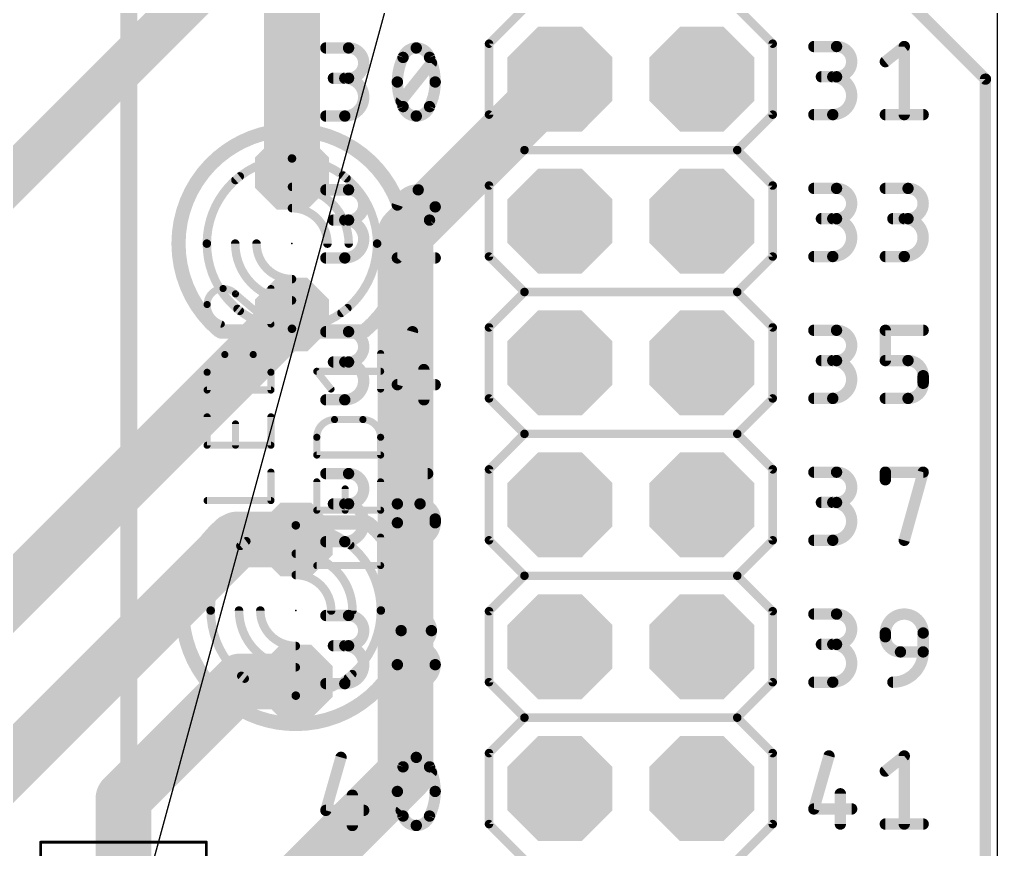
# Model space of a CAD drawing. Extents: x -35 to 140, y -8 to 139.
# Drawn here: x 122.49 to 140, y 60.34 to 75.19 of the extents above; entities that cross this region are included whole.
import ezdxf

# ---------------------------------------------------------------- set-up
doc = ezdxf.new("R2010")
doc.units = 0
for name, color, linetype in [('1', 12, 'CONTINUOUS'), ('16', 132, 'CONTINUOUS'), ('17', 110, 'CONTINUOUS'), ('19', 53, 'CONTINUOUS'), ('20', 31, 'CONTINUOUS'), ('21', 253, 'CONTINUOUS'), ('23', 53, 'CONTINUOUS'), ('25', 253, 'CONTINUOUS'), ('39', 12, 'CONTINUOUS'), ('51', 253, 'CONTINUOUS')]:
    doc.layers.add(name, color=color, linetype=linetype)

# ---------------------------------------------------------------- blocks, each defined once
blk = doc.blocks.new('RECT')
blk.add_solid([(-0.5, -0.5), (0.5, -0.5), (-0.5, 0.5), (0.5, 0.5)])
blk = doc.blocks.new('OCTAGONP')
at = {"const_width": 0.5}
blk.add_lwpolyline([(-0.25, -0.1036), (-0.25, 0.1036), (-0.1036, 0.25), (0.1036, 0.25), (0.25, 0.1036), (0.25, -0.1036), (0.1036, -0.25), (-0.1036, -0.25), (-0.25, -0.1036), (-0.25, 0.1036)], dxfattribs=at)

msp = doc.modelspace()

# ---------------------------------------------------------------- linework, layer by layer
at = {"layer": '1', "const_width": 1}
for points in [[(127.368, 80.068), (127.368, 72.454)], [(132.166, 74.128), (129.4, 71.362)], [(129.4, 71.362), (129.4, 61.7)], [(127.368, 69.914), (119.568, 62.114)], [(126.386, 65.886), (121.9, 61.4)], [(127.436, 65.886), (126.386, 65.886)], [(124.352, 61.252), (126.446, 63.346)], [(126.446, 63.346), (127.436, 63.346)], [(129.4, 61.7), (127.232, 59.532)], [(124.352, 59.396), (124.352, 61.252)]]:
    msp.add_lwpolyline(points, dxfattribs=at)
at = {"layer": '1', "const_width": 0.5}
for points in [[(132.3428, 73.9512, 1), (131.9892, 74.3048)], [(127.118, 72.454, 1), (127.618, 72.454)], [(129.65, 71.362, 1), (129.15, 71.362)], [(129.2232, 71.5388, 1), (129.5768, 71.1852)], [(127.5448, 69.7372, 1), (127.1912, 70.0908)], [(126.386, 66.136, 1), (126.386, 65.636)], [(126.5628, 65.7092, 1), (126.2092, 66.0628)], [(127.436, 65.636, 1), (127.436, 66.136)], [(126.446, 63.596, 1), (126.446, 63.096)], [(126.6228, 63.1692, 1), (126.2692, 63.5228)], [(127.436, 63.096, 1), (127.436, 63.596)], [(129.5768, 61.5232, 1), (129.2232, 61.8768)], [(129.15, 61.7, 1), (129.65, 61.7)], [(124.602, 61.252, 1), (124.102, 61.252)], [(124.1752, 61.4288, 1), (124.5288, 61.0752)]]:
    msp.add_lwpolyline(points, format="xyb", dxfattribs=at)
at = {"layer": '16', "const_width": 0.8}
msp.add_lwpolyline([(109.8, 59.8), (126.668, 76.668)], dxfattribs=at)
at = {"layer": '19'}
msp.add_line((121.8, 48.8), (132.166, 86.828), dxfattribs=at)
at = {"layer": '20'}
msp.add_line((140, 0), (140, 90), dxfattribs=at)
at = {"layer": '21'}
for points, const_width in [([(126.3598, 72.9483, 0.2691), (125.336, 71.184)], 0.254), ([(126.3913, 72.8932, 1), (126.3283, 73.0034)], 0.127), ([(129.4, 71.184, 0.277), (128.3242, 72.9769)], 0.254), ([(128.3541, 73.0329, 1), (128.2943, 72.9209)], 0.127), ([(126.4324, 72.387, 0.2315), (125.844, 71.184)], 0.1524), ([(126.4558, 72.3569, 1), (126.409, 72.4171)], 0.0762), ([(128.892, 71.184, 0.2361), (128.2824, 72.4032)], 0.1524), ([(128.3053, 72.4337, 1), (128.2595, 72.3727)], 0.0762), ([(125.336, 71.184, 0.2206), (126.0554, 69.6328)], 0.254), ([(125.3995, 71.184, 1), (125.2725, 71.184)], 0.127), ([(128.6689, 69.623, 0.2226), (129.4, 71.184)], 0.254), ([(129.4635, 71.184, 1), (129.3365, 71.184)], 0.127), ([(125.2725, 71.184, 1), (125.3995, 71.184)], 0.127), ([(125.844, 71.184, 0.2315), (126.4324, 69.981)], 0.1524), ([(125.8821, 71.184, 1), (125.8059, 71.184)], 0.0762), ([(125.8059, 71.184, 1), (125.8821, 71.184)], 0.0762), ([(128.2538, 69.9439, 0.2422), (128.892, 71.184)], 0.1524), ([(128.9301, 71.184, 1), (128.8539, 71.184)], 0.0762), ([(128.8539, 71.184, 1), (128.9301, 71.184)], 0.0762), ([(129.3365, 71.184, 1), (129.4635, 71.184)], 0.127), ([(126.409, 69.9509, 1), (126.4558, 70.0111)], 0.0762), ([(128.2317, 69.9749, 1), (128.2759, 69.9129)], 0.0762), ([(126.0144, 69.5843, 1), (126.0964, 69.6813)], 0.127), ([(128.6282, 69.6718, 1), (128.7096, 69.5742)], 0.127), ([(126.1351, 66.177, 0.2226), (125.404, 64.616)], 0.254), ([(126.1758, 66.1282, 1), (126.0944, 66.2258)], 0.127), ([(129.468, 64.616, 0.2206), (128.7486, 66.1672)], 0.254), ([(128.7896, 66.2157, 1), (128.7076, 66.1187)], 0.127), ([(126.5502, 65.8561, 0.2422), (125.912, 64.616)], 0.1524), ([(126.5723, 65.8251, 1), (126.5281, 65.8871)], 0.0762), ([(128.96, 64.616, 0.2315), (128.3716, 65.819)], 0.1524), ([(128.395, 65.8491, 1), (128.3482, 65.7889)], 0.0762), ([(125.404, 64.616, 0.277), (126.4798, 62.8231)], 0.254), ([(125.4675, 64.616, 1), (125.3405, 64.616)], 0.127), ([(125.3405, 64.616, 1), (125.4675, 64.616)], 0.127), ([(125.912, 64.616, 0.2361), (126.5216, 63.3968)], 0.1524), ([(125.9501, 64.616, 1), (125.8739, 64.616)], 0.0762), ([(125.8739, 64.616, 1), (125.9501, 64.616)], 0.0762), ([(128.3716, 63.413, 0.2315), (128.96, 64.616)], 0.1524), ([(128.4442, 62.8517, 0.2691), (129.468, 64.616)], 0.254), ([(128.9981, 64.616, 1), (128.9219, 64.616)], 0.0762), ([(128.9219, 64.616, 1), (128.9981, 64.616)], 0.0762), ([(129.5315, 64.616, 1), (129.4045, 64.616)], 0.127), ([(129.4045, 64.616, 1), (129.5315, 64.616)], 0.127), ([(126.4987, 63.3663, 1), (126.5445, 63.4273)], 0.0762), ([(128.3482, 63.4431, 1), (128.395, 63.3829)], 0.0762), ([(126.4499, 62.7671, 1), (126.5097, 62.8791)], 0.127), ([(128.4127, 62.9068, 1), (128.4757, 62.7966)], 0.127)]:
    msp.add_lwpolyline(points, format="xyb", dxfattribs=dict(at, const_width=const_width))
at = {"layer": '23'}
for p in [(127.368, 71.184), (127.436, 64.616)]:
    msp.add_point(p, dxfattribs=at)
at = {"layer": '25'}
for points, const_width in [([(126.1343, 70.3793, 0.4142), (125.8485, 70.0935)], 0.127), ([(126.1342, 70.411, 1), (126.1343, 70.3475)], 0.0635), ([(126.3565, 70.284, 0.2053), (126.1343, 70.3793)], 0.127), ([(126.1343, 70.3475, 1), (126.1343, 70.411)], 0.0635), ([(127.0233, 70.3793, 1), (126.9597, 70.3793)], 0.0635), ([(126.3771, 70.3082, 1), (126.3359, 70.2598)], 0.0635), ([(126.3335, 70.2621, 1), (126.3795, 70.3059)], 0.0635), ([(125.8803, 70.0935, 1), (125.8167, 70.0935)], 0.0635), ([(125.8167, 70.0935, 1), (125.8803, 70.0935)], 0.0635), ([(125.8485, 70.0935, 0.3252), (126.1025, 69.7443)], 0.127), ([(126.0927, 69.7141, 1), (126.1123, 69.7745)], 0.0635), ([(126.9597, 69.7443, 1), (127.0233, 69.7443)], 0.0635), ([(126.9709, 69.7201, 1), (127.0121, 69.7684)], 0.0635), ([(126.166, 69.1982, 0.4142), (125.8485, 68.8807)], 0.127), ([(126.166, 69.2299, 1), (126.166, 69.1664)], 0.0635), ([(126.166, 69.1664, 1), (126.166, 69.2299)], 0.0635), ([(126.9915, 68.8807, 0.4142), (126.674, 69.1982)], 0.127), ([(126.674, 69.2299, 1), (126.674, 69.1664)], 0.0635), ([(126.674, 69.1664, 1), (126.674, 69.2299)], 0.0635), ([(128.9872, 69.2155, 1), (128.9238, 69.2155)], 0.0635), ([(125.8803, 68.8807, 1), (125.8167, 68.8807)], 0.0635), ([(125.8167, 68.8807, 1), (125.8803, 68.8807)], 0.0635), ([(127.0233, 68.8807, 1), (126.9597, 68.8807)], 0.0635), ([(126.9597, 68.8807, 1), (127.0233, 68.8807)], 0.0635), ([(127.8125, 68.9298, 1), (127.8125, 68.8663)], 0.0635), ([(127.8373, 68.9178, 1), (127.7877, 68.8782)], 0.0635), ([(128.9555, 68.8663, 1), (128.9555, 68.9298)], 0.0635), ([(125.8167, 68.5632, 1), (125.8803, 68.5632)], 0.0635), ([(125.8485, 68.5949, 1), (125.8485, 68.5314)], 0.0635), ([(126.9597, 68.5632, 1), (127.0233, 68.5632)], 0.0635), ([(126.9915, 68.5314, 1), (126.9915, 68.5949)], 0.0635), ([(128.0417, 68.5607, 1), (128.0913, 68.6003)], 0.0635), ([(128.9238, 68.5805, 1), (128.9872, 68.5805)], 0.0635), ([(125.8803, 68.0831, 1), (125.8167, 68.0831)], 0.0635), ([(127.0233, 68.0831, 1), (126.9597, 68.0831)], 0.0635), ([(126.3883, 67.9561, 1), (126.3248, 67.9561)], 0.0635), ([(128.13, 68.0344, 0.4142), (127.8125, 67.7169)], 0.127), ([(128.13, 68.0662, 1), (128.13, 68.0027)], 0.0635), ([(128.13, 68.0027, 1), (128.13, 68.0662)], 0.0635), ([(128.9555, 67.7169, 0.4142), (128.638, 68.0344)], 0.127), ([(128.638, 68.0662, 1), (128.638, 68.0027)], 0.0635), ([(128.638, 68.0027, 1), (128.638, 68.0662)], 0.0635), ([(127.8443, 67.7169, 1), (127.7807, 67.7169)], 0.0635), ([(128.9872, 67.7169, 1), (128.9238, 67.7169)], 0.0635), ([(125.8167, 67.5751, 1), (125.8803, 67.5751)], 0.0635), ([(125.8485, 67.6068, 1), (125.8485, 67.5433)], 0.0635), ([(126.3248, 67.5751, 1), (126.3883, 67.5751)], 0.0635), ([(126.9597, 67.5751, 1), (127.0233, 67.5751)], 0.0635), ([(126.9915, 67.5433, 1), (126.9915, 67.6068)], 0.0635), ([(127.7807, 67.7169, 1), (127.8443, 67.7169)], 0.0635), ([(128.9238, 67.7169, 1), (128.9872, 67.7169)], 0.0635), ([(127.8125, 67.4312, 1), (127.8125, 67.3676)], 0.0635), ([(127.7807, 67.3994, 1), (127.8443, 67.3994)], 0.0635), ([(128.9238, 67.3994, 1), (128.9872, 67.3994)], 0.0635), ([(128.9555, 67.3676, 1), (128.9555, 67.4312)], 0.0635), ([(127.0233, 67.0925, 1), (126.9597, 67.0925)], 0.0635), ([(127.8443, 66.9193, 1), (127.7807, 66.9193)], 0.0635), ([(128.9872, 66.9193, 1), (128.9238, 66.9193)], 0.0635), ([(128.3522, 66.7923, 1), (128.2888, 66.7923)], 0.0635), ([(125.8485, 66.6163, 1), (125.8485, 66.5528)], 0.0635), ([(126.9597, 66.5845, 1), (127.0233, 66.5845)], 0.0635), ([(126.9915, 66.5528, 1), (126.9915, 66.6163)], 0.0635), ([(127.7807, 66.4113, 1), (127.8443, 66.4113)], 0.0635), ([(127.8125, 66.4431, 1), (127.8125, 66.3796)], 0.0635), ([(128.2888, 66.4113, 1), (128.3522, 66.4113)], 0.0635), ([(128.9238, 66.4113, 1), (128.9872, 66.4113)], 0.0635), ([(128.9555, 66.3796, 1), (128.9555, 66.4431)], 0.0635), ([(128.9872, 65.9287, 1), (128.9238, 65.9287)], 0.0635), ([(127.8125, 65.4525, 1), (127.8125, 65.389)], 0.0635), ([(128.9238, 65.4207, 1), (128.9872, 65.4207)], 0.0635), ([(128.9555, 65.389, 1), (128.9555, 65.4525)], 0.0635)]:
    msp.add_lwpolyline(points, format="xyb", dxfattribs=dict(at, const_width=const_width))
at = {"layer": '25', "const_width": 0.127}
for points in [[(126.9915, 69.7443), (126.9915, 70.3793)], [(126.3565, 70.284), (126.9915, 69.7443)], [(126.166, 69.1982), (126.674, 69.1982)], [(128.9555, 68.5805), (128.9555, 69.2155)], [(125.8485, 68.5632), (125.8485, 68.8807)], [(126.9915, 68.8807), (126.9915, 68.5632)], [(128.0665, 68.5805), (127.8125, 68.898)], [(127.8125, 68.898), (128.9555, 68.898)], [(126.9915, 68.5632), (125.8485, 68.5632)], [(125.8485, 67.5751), (125.8485, 68.0831)], [(126.9915, 68.0831), (126.9915, 67.5751)], [(126.3565, 67.5751), (126.3565, 67.9561)], [(128.13, 68.0344), (128.638, 68.0344)], [(127.8125, 67.3994), (127.8125, 67.7169)], [(128.9555, 67.7169), (128.9555, 67.3994)], [(126.9915, 67.5751), (125.8485, 67.5751)], [(128.9555, 67.3994), (127.8125, 67.3994)], [(126.9915, 66.5845), (126.9915, 67.0925)], [(127.8125, 66.4113), (127.8125, 66.9193)], [(128.9555, 66.9193), (128.9555, 66.4113)], [(128.3205, 66.4113), (128.3205, 66.7923)], [(125.8485, 66.5845), (126.9915, 66.5845)], [(128.9555, 66.4113), (127.8125, 66.4113)], [(128.9555, 65.4207), (128.9555, 65.9287)], [(127.8125, 65.4207), (128.9555, 65.4207)]]:
    msp.add_lwpolyline(points, dxfattribs=at)
at = {"layer": '39', "const_width": 0.0508}
for points in [[(122.869, 55.523), (122.869, 60.469)], [(122.869, 60.469), (125.835, 60.469)], [(125.835, 60.469), (125.835, 55.523)]]:
    msp.add_lwpolyline(points, dxfattribs=at)
at = {"layer": '39', "const_width": 0.0254}
for points in [[(122.8817, 60.469, 1), (122.8563, 60.469)], [(122.869, 60.4817, 1), (122.869, 60.4563)], [(125.8477, 60.469, 1), (125.8223, 60.469)], [(125.835, 60.4563, 1), (125.835, 60.4817)]]:
    msp.add_lwpolyline(points, format="xyb", dxfattribs=at)
at = {"layer": '51'}
for points, const_width in [([(137.246, 76.668), (139.786, 74.128)], 0.2032), ([(124.4444, 75.5758), (124.4444, 47.458)], 0.3048), ([(130.896, 74.763), (131.531, 75.398)], 0.1524), ([(135.976, 74.763), (135.341, 75.398)], 0.1524), ([(127.975, 74.6868), (128.3814, 74.6868)], 0.2032), ([(130.896, 73.493), (130.896, 74.763)], 0.1524), ([(135.976, 73.493), (135.976, 74.763)], 0.1524), ([(136.7126, 74.7122), (137.119, 74.7122)], 0.2032), ([(137.9928, 74.4413), (138.3314, 74.7122)], 0.2032), ([(138.3314, 74.7122), (138.3314, 73.493)], 0.2032), ([(129.3229, 73.7385), (129.8648, 74.4159)], 0.2032), ([(128.3814, 74.1449), (128.1105, 74.1449)], 0.2032), ([(137.119, 74.1703), (136.8481, 74.1703)], 0.2032), ([(139.786, 74.128), (139.786, 39.838)], 0.2032), ([(127.975, 73.4676), (128.3137, 73.4676)], 0.2032), ([(131.531, 72.858), (130.896, 73.493)], 0.1524), ([(135.341, 72.858), (135.976, 73.493)], 0.1524), ([(136.7126, 73.493), (137.0513, 73.493)], 0.2032), ([(137.9928, 73.493), (138.6701, 73.493)], 0.2032), ([(130.896, 72.223), (131.531, 72.858)], 0.1524), ([(131.531, 72.858), (135.341, 72.858)], 0.1524), ([(135.976, 72.223), (135.341, 72.858)], 0.1524), ([(127.975, 72.1468), (128.3814, 72.1468)], 0.2032), ([(130.896, 70.953), (130.896, 72.223)], 0.1524), ([(135.976, 70.953), (135.976, 72.223)], 0.1524), ([(136.7126, 72.1722), (137.119, 72.1722)], 0.2032), ([(137.9928, 72.1722), (138.3992, 72.1722)], 0.2032), ([(128.3814, 71.6049), (128.1105, 71.6049)], 0.2032), ([(129.8309, 71.6049), (129.2552, 70.9276)], 0.2032), ([(137.119, 71.6303), (136.8481, 71.6303)], 0.2032), ([(138.3992, 71.6303), (138.1282, 71.6303)], 0.2032), ([(127.975, 70.9276), (128.3137, 70.9276)], 0.2032), ([(129.2552, 70.9276), (129.9325, 70.9276)], 0.2032), ([(131.531, 70.318), (130.896, 70.953)], 0.1524), ([(135.341, 70.318), (135.976, 70.953)], 0.1524), ([(136.7126, 70.953), (137.0513, 70.953)], 0.2032), ([(137.9928, 70.953), (138.3314, 70.953)], 0.2032), ([(130.896, 69.683), (131.531, 70.318)], 0.1524), ([(131.531, 70.318), (135.341, 70.318)], 0.1524), ([(135.976, 69.683), (135.341, 70.318)], 0.1524), ([(126.098, 69.6092), (128.638, 69.6092)], 0.254), ([(127.975, 69.6068), (128.3814, 69.6068)], 0.2032), ([(129.5261, 69.6068), (129.2552, 68.6585)], 0.2032), ([(130.896, 68.413), (130.896, 69.683)], 0.1524), ([(135.976, 68.413), (135.976, 69.683)], 0.1524), ([(136.7126, 69.6322), (137.119, 69.6322)], 0.2032), ([(137.9928, 69.0903), (137.9928, 69.6322)], 0.2032), ([(137.9928, 69.6322), (138.6701, 69.6322)], 0.2032), ([(128.3814, 69.0649), (128.1105, 69.0649)], 0.2032), ([(137.119, 69.0903), (136.8481, 69.0903)], 0.2032), ([(138.3992, 69.0903), (137.9928, 69.0903)], 0.2032), ([(129.7293, 68.9295), (129.7293, 68.3876)], 0.2032), ([(138.6701, 68.6839), (138.6701, 68.8194)], 0.2032), ([(129.2552, 68.6585), (129.9325, 68.6585)], 0.2032), ([(127.975, 68.3876), (128.3137, 68.3876)], 0.2032), ([(131.531, 67.778), (130.896, 68.413)], 0.1524), ([(135.341, 67.778), (135.976, 68.413)], 0.1524), ([(136.7126, 68.413), (137.0513, 68.413)], 0.2032), ([(137.9928, 68.413), (138.3992, 68.413)], 0.2032), ([(130.896, 67.143), (131.531, 67.778)], 0.1524), ([(131.531, 67.778), (135.341, 67.778)], 0.1524), ([(135.976, 67.143), (135.341, 67.778)], 0.1524), ([(127.975, 67.0668), (128.3814, 67.0668)], 0.2032), ([(130.896, 65.873), (130.896, 67.143)], 0.1524), ([(135.976, 65.873), (135.976, 67.143)], 0.1524), ([(136.7126, 67.0922), (137.119, 67.0922)], 0.2032), ([(137.9928, 66.9567), (137.9928, 67.0922)], 0.2032), ([(137.9928, 67.0922), (138.6701, 67.0922)], 0.2032), ([(138.6701, 67.0922), (138.3314, 65.873)], 0.2032), ([(128.3814, 66.5249), (128.1105, 66.5249)], 0.2032), ([(129.2552, 66.5249), (129.6616, 66.5249)], 0.2032), ([(129.2552, 66.1863), (129.2552, 66.5249)], 0.2032), ([(137.119, 66.5503), (136.8481, 66.5503)], 0.2032), ([(128.706, 66.1908), (126.166, 66.1908)], 0.254), ([(129.9325, 66.254), (129.9325, 66.1863)], 0.2032), ([(127.975, 65.8476), (128.3137, 65.8476)], 0.2032), ([(131.531, 65.238), (130.896, 65.873)], 0.1524), ([(135.341, 65.238), (135.976, 65.873)], 0.1524), ([(136.7126, 65.873), (137.0513, 65.873)], 0.2032), ([(130.896, 64.603), (131.531, 65.238)], 0.1524), ([(131.531, 65.238), (135.341, 65.238)], 0.1524), ([(135.341, 65.238), (135.976, 64.603)], 0.1524), ([(127.975, 64.5268), (128.3814, 64.5268)], 0.2032), ([(130.896, 63.333), (130.896, 64.603)], 0.1524), ([(135.976, 63.333), (135.976, 64.603)], 0.1524), ([(136.7126, 64.5522), (137.119, 64.5522)], 0.2032), ([(137.9928, 64.1458), (137.9928, 64.2135)], 0.2032), ([(138.6701, 64.2135), (138.6701, 63.8749)], 0.2032), ([(137.119, 64.0103), (136.8481, 64.0103)], 0.2032), ([(128.3814, 63.9849), (128.1105, 63.9849)], 0.2032), ([(138.6701, 63.8749), (138.2637, 63.8749)], 0.2032), ([(127.975, 63.3076), (128.3137, 63.3076)], 0.2032), ([(131.531, 62.698), (130.896, 63.333)], 0.1524), ([(135.341, 62.698), (135.976, 63.333)], 0.1524), ([(136.7126, 63.333), (137.0513, 63.333)], 0.2032), ([(130.896, 62.063), (131.531, 62.698)], 0.1524), ([(131.531, 62.698), (135.341, 62.698)], 0.1524), ([(135.341, 62.698), (135.976, 62.063)], 0.1524), ([(128.2459, 61.9868), (127.975, 61.0385)], 0.2032), ([(130.896, 60.793), (130.896, 62.063)], 0.1524), ([(135.976, 60.793), (135.976, 62.063)], 0.1524), ([(136.9835, 62.0122), (136.7126, 61.0639)], 0.2032), ([(137.9928, 61.7413), (138.3314, 62.0122)], 0.2032), ([(138.3314, 62.0122), (138.3314, 60.793)], 0.2032), ([(129.3229, 61.0385), (129.8648, 61.7159)], 0.2032), ([(128.4491, 61.3095), (128.4491, 60.7676)], 0.2032), ([(137.1867, 61.3349), (137.1867, 60.793)], 0.2032), ([(127.975, 61.0385), (128.6523, 61.0385)], 0.2032), ([(136.7126, 61.0639), (137.3899, 61.0639)], 0.2032), ([(131.531, 60.158), (130.896, 60.793)], 0.1524), ([(135.341, 60.158), (135.976, 60.793)], 0.1524), ([(137.9928, 60.793), (138.6701, 60.793)], 0.2032)]:
    msp.add_lwpolyline(points, dxfattribs=dict(at, const_width=const_width))
for points, const_width in [([(127.975, 74.7376, 1), (127.975, 74.636)], 0.1016), ([(128.3814, 74.1449, 1), (128.3814, 74.6868)], 0.2032), ([(128.3814, 74.7376, 1), (128.3814, 74.636)], 0.1016), ([(128.3814, 74.636, 1), (128.3814, 74.7376)], 0.1016), ([(129.5938, 74.6868, 0.3205), (129.3568, 74.5175)], 0.2032), ([(129.8309, 74.5175, 0.3205), (129.5938, 74.6868)], 0.2032), ([(129.5938, 74.7376, 1), (129.5938, 74.636)], 0.1016), ([(129.5938, 74.636, 1), (129.5938, 74.7376)], 0.1016), ([(130.9341, 74.763, 1), (130.8579, 74.763)], 0.0762), ([(130.8691, 74.7899, 1), (130.9229, 74.7361)], 0.0762), ([(136.0141, 74.763, 1), (135.9379, 74.763)], 0.0762), ([(135.9491, 74.7361, 1), (136.0029, 74.7899)], 0.0762), ([(136.7126, 74.763, 1), (136.7126, 74.6614)], 0.1016), ([(137.119, 74.1703, 1), (137.119, 74.7122)], 0.2032), ([(137.119, 74.763, 1), (137.119, 74.6614)], 0.1016), ([(137.119, 74.6614, 1), (137.119, 74.763)], 0.1016), ([(138.3822, 74.7122, 1), (138.2806, 74.7122)], 0.1016), ([(138.3632, 74.6725, 1), (138.2997, 74.7519)], 0.1016), ([(129.3568, 74.5175, 0.1139), (129.2552, 74.0772)], 0.2032), ([(129.4024, 74.4952, 1), (129.3111, 74.5397)], 0.1016), ([(129.9325, 74.0772, 0.1139), (129.8309, 74.5175)], 0.2032), ([(129.8766, 74.5397, 1), (129.7852, 74.4952)], 0.1016), ([(129.3087, 74.5339, 1), (129.4048, 74.501)], 0.1016), ([(129.7828, 74.501, 1), (129.8789, 74.5339)], 0.1016), ([(129.9044, 74.3841, 1), (129.8251, 74.4476)], 0.1016), ([(137.961, 74.4809, 1), (138.0245, 74.4016)], 0.1016), ([(128.1105, 74.1957, 1), (128.1105, 74.0941)], 0.1016), ([(128.3137, 73.4676, 1), (128.3137, 74.1449)], 0.2032), ([(128.3137, 74.1957, 1), (128.3137, 74.0941)], 0.1016), ([(128.3814, 74.1957, 1), (128.3814, 74.0941)], 0.1016), ([(128.3814, 74.0941, 1), (128.3814, 74.1957)], 0.1016), ([(136.8481, 74.2211, 1), (136.8481, 74.1195)], 0.1016), ([(137.0513, 73.493, 1), (137.0513, 74.1703)], 0.2032), ([(137.0513, 74.2211, 1), (137.0513, 74.1195)], 0.1016), ([(137.119, 74.2211, 1), (137.119, 74.1195)], 0.1016), ([(137.119, 74.1195, 1), (137.119, 74.2211)], 0.1016), ([(129.2552, 74.0772, 0.1139), (129.3568, 73.6369)], 0.2032), ([(129.306, 74.0772, 1), (129.2044, 74.0772)], 0.1016), ([(129.2044, 74.0772, 1), (129.306, 74.0772)], 0.1016), ([(129.8309, 73.6369, 0.1139), (129.9325, 74.0772)], 0.2032), ([(129.9833, 74.0772, 1), (129.8817, 74.0772)], 0.1016), ([(129.8817, 74.0772, 1), (129.9833, 74.0772)], 0.1016), ([(139.8368, 74.128, 1), (139.7352, 74.128)], 0.1016), ([(139.7501, 74.0921, 1), (139.8219, 74.1639)], 0.1016), ([(129.2832, 73.7703, 1), (129.3626, 73.7068)], 0.1016), ([(129.3568, 73.6369, 0.3205), (129.5938, 73.4676)], 0.2032), ([(129.4048, 73.6534, 1), (129.3087, 73.6205)], 0.1016), ([(129.5938, 73.4676, 0.3205), (129.8309, 73.6369)], 0.2032), ([(129.8789, 73.6205, 1), (129.7828, 73.6534)], 0.1016), ([(127.975, 73.5184, 1), (127.975, 73.4168)], 0.1016), ([(128.3137, 73.5184, 1), (128.3137, 73.4168)], 0.1016), ([(128.3137, 73.4168, 1), (128.3137, 73.5184)], 0.1016), ([(129.3111, 73.6147, 1), (129.4024, 73.6592)], 0.1016), ([(129.5938, 73.5184, 1), (129.5938, 73.4168)], 0.1016), ([(129.5938, 73.4168, 1), (129.5938, 73.5184)], 0.1016), ([(129.7852, 73.6592, 1), (129.8766, 73.6147)], 0.1016), ([(130.9229, 73.5199, 1), (130.8691, 73.4661)], 0.0762), ([(136.0029, 73.4661, 1), (135.9491, 73.5199)], 0.0762), ([(136.7126, 73.5438, 1), (136.7126, 73.4422)], 0.1016), ([(137.0513, 73.5438, 1), (137.0513, 73.4422)], 0.1016), ([(137.0513, 73.4422, 1), (137.0513, 73.5438)], 0.1016), ([(137.9928, 73.5438, 1), (137.9928, 73.4422)], 0.1016), ([(138.2806, 73.493, 1), (138.3822, 73.493)], 0.1016), ([(138.6701, 73.4422, 1), (138.6701, 73.5438)], 0.1016), ([(130.8579, 73.493, 1), (130.9341, 73.493)], 0.0762), ([(135.9379, 73.493, 1), (136.0141, 73.493)], 0.0762), ([(127.368, 73.216, 0.1388), (126.303, 72.9146)], 0.254), ([(128.3314, 72.9731, 0.1241), (127.368, 73.216)], 0.254), ([(127.368, 73.2795, 1), (127.368, 73.1525)], 0.127), ([(127.368, 73.1525, 1), (127.368, 73.2795)], 0.127), ([(126.2697, 72.9687, 1), (126.3363, 72.8605)], 0.127), ([(128.3013, 72.9172, 1), (128.3615, 73.029)], 0.127), ([(131.531, 72.8961, 1), (131.531, 72.8199)], 0.0762), ([(131.5579, 72.8311, 1), (131.5041, 72.8849)], 0.0762), ([(131.5041, 72.8311, 1), (131.5579, 72.8849)], 0.0762), ([(135.3679, 72.8849, 1), (135.3141, 72.8311)], 0.0762), ([(135.3141, 72.8849, 1), (135.3679, 72.8311)], 0.0762), ([(135.341, 72.8199, 1), (135.341, 72.8961)], 0.0762), ([(127.368, 72.708, 0.1837), (126.3555, 72.3231)], 0.1524), ([(128.3436, 72.3548, 0.1754), (127.368, 72.708)], 0.1524), ([(127.368, 72.7461, 1), (127.368, 72.6699)], 0.0762), ([(127.368, 72.6699, 1), (127.368, 72.7461)], 0.0762), ([(126.3302, 72.3516, 1), (126.3808, 72.2946)], 0.0762), ([(128.3192, 72.3255, 1), (128.368, 72.3841)], 0.0762), ([(128.384, 71.184, 0.4142), (127.368, 72.2)], 0.1524), ([(127.368, 72.2381, 1), (127.368, 72.1619)], 0.0762), ([(127.975, 72.1976, 1), (127.975, 72.096)], 0.1016), ([(128.3814, 71.6049, 1), (128.3814, 72.1468)], 0.2032), ([(128.3814, 72.1976, 1), (128.3814, 72.096)], 0.1016), ([(128.3814, 72.096, 1), (128.3814, 72.1976)], 0.1016), ([(129.6277, 72.1468, 0.3252), (129.2552, 71.8759)], 0.2032), ([(129.9325, 71.842, 0.4142), (129.6277, 72.1468)], 0.2032), ([(129.6277, 72.1976, 1), (129.6277, 72.096)], 0.1016), ([(129.6277, 72.096, 1), (129.6277, 72.1976)], 0.1016), ([(130.9341, 72.223, 1), (130.8579, 72.223)], 0.0762), ([(130.8691, 72.2499, 1), (130.9229, 72.1961)], 0.0762), ([(136.0141, 72.223, 1), (135.9379, 72.223)], 0.0762), ([(135.9491, 72.1961, 1), (136.0029, 72.2499)], 0.0762), ([(136.7126, 72.223, 1), (136.7126, 72.1214)], 0.1016), ([(137.119, 71.6303, 1), (137.119, 72.1722)], 0.2032), ([(137.119, 72.223, 1), (137.119, 72.1214)], 0.1016), ([(137.119, 72.1214, 1), (137.119, 72.223)], 0.1016), ([(137.9928, 72.223, 1), (137.9928, 72.1214)], 0.1016), ([(138.3992, 71.6303, 1), (138.3992, 72.1722)], 0.2032), ([(138.3992, 72.223, 1), (138.3992, 72.1214)], 0.1016), ([(138.3992, 72.1214, 1), (138.3992, 72.223)], 0.1016), ([(128.003, 71.184, 0.4142), (127.368, 71.819)], 0.1524), ([(127.368, 71.8571, 1), (127.368, 71.7809)], 0.0762), ([(129.2068, 71.8915, 1), (129.3035, 71.8602)], 0.1016), ([(129.8309, 71.6049, 0.2053), (129.9325, 71.842)], 0.2032), ([(129.9833, 71.842, 1), (129.8817, 71.842)], 0.1016), ([(129.8817, 71.842, 1), (129.9833, 71.842)], 0.1016), ([(128.1105, 71.6557, 1), (128.1105, 71.5541)], 0.1016), ([(128.3137, 70.9276, 1), (128.3137, 71.6049)], 0.2032), ([(128.3137, 71.6557, 1), (128.3137, 71.5541)], 0.1016), ([(128.3814, 71.6557, 1), (128.3814, 71.5541)], 0.1016), ([(128.3814, 71.5541, 1), (128.3814, 71.6557)], 0.1016), ([(129.7959, 71.6417, 1), (129.8659, 71.5681)], 0.1016), ([(129.8696, 71.572, 1), (129.7922, 71.6378)], 0.1016), ([(136.8481, 71.6811, 1), (136.8481, 71.5795)], 0.1016), ([(137.0513, 70.953, 1), (137.0513, 71.6303)], 0.2032), ([(137.0513, 71.6811, 1), (137.0513, 71.5795)], 0.1016), ([(137.119, 71.6811, 1), (137.119, 71.5795)], 0.1016), ([(137.119, 71.5795, 1), (137.119, 71.6811)], 0.1016), ([(138.1282, 71.6811, 1), (138.1282, 71.5795)], 0.1016), ([(138.3314, 70.953, 1), (138.3314, 71.6303)], 0.2032), ([(138.3314, 71.6811, 1), (138.3314, 71.5795)], 0.1016), ([(138.3992, 71.6811, 1), (138.3992, 71.5795)], 0.1016), ([(138.3992, 71.5795, 1), (138.3992, 71.6811)], 0.1016), ([(126.352, 71.184, 0.4142), (127.368, 70.168)], 0.1524), ([(126.3901, 71.184, 1), (126.3139, 71.184)], 0.0762), ([(126.733, 71.184, 0.4142), (127.368, 70.549)], 0.1524), ([(126.7711, 71.184, 1), (126.6949, 71.184)], 0.0762), ([(127.9649, 71.184, 1), (128.0411, 71.184)], 0.0762), ([(128.3459, 71.184, 1), (128.4221, 71.184)], 0.0762), ([(127.975, 70.9784, 1), (127.975, 70.8768)], 0.1016), ([(128.3137, 70.9784, 1), (128.3137, 70.8768)], 0.1016), ([(128.3137, 70.8768, 1), (128.3137, 70.9784)], 0.1016), ([(129.2164, 70.9605, 1), (129.2939, 70.8947)], 0.1016), ([(129.2552, 70.9784, 1), (129.2552, 70.8768)], 0.1016), ([(129.9325, 70.8768, 1), (129.9325, 70.9784)], 0.1016), ([(130.8579, 70.953, 1), (130.9341, 70.953)], 0.0762), ([(130.9229, 70.9799, 1), (130.8691, 70.9261)], 0.0762), ([(135.9379, 70.953, 1), (136.0141, 70.953)], 0.0762), ([(136.0029, 70.9261, 1), (135.9491, 70.9799)], 0.0762), ([(136.7126, 71.0038, 1), (136.7126, 70.9022)], 0.1016), ([(137.0513, 71.0038, 1), (137.0513, 70.9022)], 0.1016), ([(137.0513, 70.9022, 1), (137.0513, 71.0038)], 0.1016), ([(137.9928, 71.0038, 1), (137.9928, 70.9022)], 0.1016), ([(138.3314, 71.0038, 1), (138.3314, 70.9022)], 0.1016), ([(138.3314, 70.9022, 1), (138.3314, 71.0038)], 0.1016), ([(127.368, 70.5109, 1), (127.368, 70.5871)], 0.0762), ([(131.531, 70.3561, 1), (131.531, 70.2799)], 0.0762), ([(131.5579, 70.2911, 1), (131.5041, 70.3449)], 0.0762), ([(135.3679, 70.3449, 1), (135.3141, 70.2911)], 0.0762), ([(135.341, 70.2799, 1), (135.341, 70.3561)], 0.0762), ([(127.368, 70.1299, 1), (127.368, 70.2061)], 0.0762), ([(131.5041, 70.2911, 1), (131.5579, 70.3449)], 0.0762), ([(135.3141, 70.3449, 1), (135.3679, 70.2911)], 0.0762), ([(126.3924, 70.0132, 0.1754), (127.368, 69.66)], 0.1524), ([(126.4168, 70.0425, 1), (126.368, 69.9839)], 0.0762), ([(127.368, 69.66, 0.179), (128.3598, 70.0269)], 0.1524), ([(128.3846, 69.998, 1), (128.335, 70.0558)], 0.0762), ([(126.098, 69.6727, 1), (126.098, 69.5457)], 0.127), ([(127.368, 69.6981, 1), (127.368, 69.6219)], 0.0762), ([(127.368, 69.6219, 1), (127.368, 69.6981)], 0.0762), ([(127.975, 69.6576, 1), (127.975, 69.556)], 0.1016), ([(128.3814, 69.0649, 1), (128.3814, 69.6068)], 0.2032), ([(128.3814, 69.6576, 1), (128.3814, 69.556)], 0.1016), ([(128.3814, 69.556, 1), (128.3814, 69.6576)], 0.1016), ([(128.638, 69.5457, 1), (128.638, 69.6727)], 0.127), ([(129.5749, 69.5928, 1), (129.4772, 69.6208)], 0.1016), ([(130.9341, 69.683, 1), (130.8579, 69.683)], 0.0762), ([(130.8691, 69.7099, 1), (130.9229, 69.6561)], 0.0762), ([(136.0141, 69.683, 1), (135.9379, 69.683)], 0.0762), ([(135.9491, 69.6561, 1), (136.0029, 69.7099)], 0.0762), ([(136.7126, 69.683, 1), (136.7126, 69.5814)], 0.1016), ([(137.119, 69.0903, 1), (137.119, 69.6322)], 0.2032), ([(137.119, 69.683, 1), (137.119, 69.5814)], 0.1016), ([(137.119, 69.5814, 1), (137.119, 69.683)], 0.1016), ([(138.0436, 69.6322, 1), (137.942, 69.6322)], 0.1016), ([(137.9928, 69.683, 1), (137.9928, 69.5814)], 0.1016), ([(138.6701, 69.5814, 1), (138.6701, 69.683)], 0.1016), ([(128.1105, 69.1157, 1), (128.1105, 69.0141)], 0.1016), ([(128.3137, 68.3876, 1), (128.3137, 69.0649)], 0.2032), ([(128.3137, 69.1157, 1), (128.3137, 69.0141)], 0.1016), ([(128.3814, 69.1157, 1), (128.3814, 69.0141)], 0.1016), ([(128.3814, 69.0141, 1), (128.3814, 69.1157)], 0.1016), ([(136.8481, 69.1411, 1), (136.8481, 69.0395)], 0.1016), ([(137.0513, 68.413, 1), (137.0513, 69.0903)], 0.2032), ([(137.0513, 69.1411, 1), (137.0513, 69.0395)], 0.1016), ([(137.119, 69.1411, 1), (137.119, 69.0395)], 0.1016), ([(137.119, 69.0395, 1), (137.119, 69.1411)], 0.1016), ([(137.9928, 69.1411, 1), (137.9928, 69.0395)], 0.1016), ([(138.6701, 68.8194, 0.4142), (138.3992, 69.0903)], 0.2032), ([(138.3992, 69.1411, 1), (138.3992, 69.0395)], 0.1016), ([(138.3992, 69.0395, 1), (138.3992, 69.1411)], 0.1016), ([(129.7801, 68.9295, 1), (129.6785, 68.9295)], 0.1016), ([(137.942, 69.0903, 1), (138.0436, 69.0903)], 0.1016), ([(138.7209, 68.8194, 1), (138.6193, 68.8194)], 0.1016), ([(138.6193, 68.8194, 1), (138.7209, 68.8194)], 0.1016), ([(129.2063, 68.6725, 1), (129.304, 68.6446)], 0.1016), ([(129.2552, 68.7093, 1), (129.2552, 68.6077)], 0.1016), ([(129.9325, 68.6077, 1), (129.9325, 68.7093)], 0.1016), ([(138.3992, 68.413, 0.4142), (138.6701, 68.6839)], 0.2032), ([(138.7209, 68.6839, 1), (138.6193, 68.6839)], 0.1016), ([(138.6193, 68.6839, 1), (138.7209, 68.6839)], 0.1016), ([(127.975, 68.4384, 1), (127.975, 68.3368)], 0.1016), ([(128.3137, 68.4384, 1), (128.3137, 68.3368)], 0.1016), ([(128.3137, 68.3368, 1), (128.3137, 68.4384)], 0.1016), ([(130.9229, 68.4399, 1), (130.8691, 68.3861)], 0.0762), ([(136.0029, 68.3861, 1), (135.9491, 68.4399)], 0.0762), ([(136.7126, 68.4638, 1), (136.7126, 68.3622)], 0.1016), ([(137.0513, 68.4638, 1), (137.0513, 68.3622)], 0.1016), ([(137.0513, 68.3622, 1), (137.0513, 68.4638)], 0.1016), ([(137.9928, 68.4638, 1), (137.9928, 68.3622)], 0.1016), ([(138.3992, 68.4638, 1), (138.3992, 68.3622)], 0.1016), ([(138.3992, 68.3622, 1), (138.3992, 68.4638)], 0.1016), ([(129.6785, 68.3876, 1), (129.7801, 68.3876)], 0.1016), ([(130.8579, 68.413, 1), (130.9341, 68.413)], 0.0762), ([(135.9379, 68.413, 1), (136.0141, 68.413)], 0.0762), ([(131.531, 67.8161, 1), (131.531, 67.7399)], 0.0762), ([(131.5579, 67.7511, 1), (131.5041, 67.8049)], 0.0762), ([(131.5041, 67.7511, 1), (131.5579, 67.8049)], 0.0762), ([(135.3679, 67.8049, 1), (135.3141, 67.7511)], 0.0762), ([(135.3141, 67.8049, 1), (135.3679, 67.7511)], 0.0762), ([(135.341, 67.7399, 1), (135.341, 67.8161)], 0.0762), ([(127.975, 67.1176, 1), (127.975, 67.016)], 0.1016), ([(128.3814, 66.5249, 1), (128.3814, 67.0668)], 0.2032), ([(128.3814, 67.1176, 1), (128.3814, 67.016)], 0.1016), ([(128.3814, 67.016, 1), (128.3814, 67.1176)], 0.1016), ([(129.797, 67.0668, 0.4142), (129.2552, 66.5249)], 0.2032), ([(129.797, 67.016, 1), (129.797, 67.1176)], 0.1016), ([(130.9341, 67.143, 1), (130.8579, 67.143)], 0.0762), ([(130.8691, 67.1699, 1), (130.9229, 67.1161)], 0.0762), ([(136.0141, 67.143, 1), (135.9379, 67.143)], 0.0762), ([(135.9491, 67.1161, 1), (136.0029, 67.1699)], 0.0762), ([(136.7126, 67.143, 1), (136.7126, 67.0414)], 0.1016), ([(137.119, 66.5503, 1), (137.119, 67.0922)], 0.2032), ([(137.119, 67.143, 1), (137.119, 67.0414)], 0.1016), ([(137.119, 67.0414, 1), (137.119, 67.143)], 0.1016), ([(138.0436, 67.0922, 1), (137.942, 67.0922)], 0.1016), ([(137.9928, 67.143, 1), (137.9928, 67.0414)], 0.1016), ([(138.719, 67.0786, 1), (138.6211, 67.1058)], 0.1016), ([(138.6701, 67.0414, 1), (138.6701, 67.143)], 0.1016), ([(137.942, 66.9567, 1), (138.0436, 66.9567)], 0.1016), ([(128.1105, 66.5757, 1), (128.1105, 66.4741)], 0.1016), ([(128.3137, 65.8476, 1), (128.3137, 66.5249)], 0.2032), ([(128.3137, 66.5757, 1), (128.3137, 66.4741)], 0.1016), ([(128.3814, 66.5757, 1), (128.3814, 66.4741)], 0.1016), ([(128.3814, 66.4741, 1), (128.3814, 66.5757)], 0.1016), ([(129.2552, 66.5757, 1), (129.2552, 66.4741)], 0.1016), ([(129.306, 66.5249, 1), (129.2044, 66.5249)], 0.1016), ([(129.2044, 66.5249, 1), (129.306, 66.5249)], 0.1016), ([(129.9325, 66.254, 0.4142), (129.6616, 66.5249)], 0.2032), ([(129.6616, 66.5757, 1), (129.6616, 66.4741)], 0.1016), ([(129.6616, 66.4741, 1), (129.6616, 66.5757)], 0.1016), ([(136.8481, 66.6011, 1), (136.8481, 66.4995)], 0.1016), ([(137.0513, 65.873, 1), (137.0513, 66.5503)], 0.2032), ([(137.0513, 66.6011, 1), (137.0513, 66.4995)], 0.1016), ([(137.119, 66.6011, 1), (137.119, 66.4995)], 0.1016), ([(137.119, 66.4995, 1), (137.119, 66.6011)], 0.1016), ([(126.166, 66.2543, 1), (126.166, 66.1273)], 0.127), ([(127.436, 66.14, 0.179), (126.4442, 65.7731)], 0.1524), ([(128.4116, 65.7868, 0.1754), (127.436, 66.14)], 0.1524), ([(127.436, 66.1781, 1), (127.436, 66.1019)], 0.0762), ([(127.436, 66.1019, 1), (127.436, 66.1781)], 0.0762), ([(128.706, 66.1273, 1), (128.706, 66.2543)], 0.127), ([(129.2552, 66.1863, 1), (129.9325, 66.1863)], 0.2032), ([(129.306, 66.1863, 1), (129.2044, 66.1863)], 0.1016), ([(129.2044, 66.1863, 1), (129.306, 66.1863)], 0.1016), ([(129.9833, 66.254, 1), (129.8817, 66.254)], 0.1016), ([(129.8817, 66.254, 1), (129.9833, 66.254)], 0.1016), ([(129.9833, 66.1863, 1), (129.8817, 66.1863)], 0.1016), ([(129.8817, 66.1863, 1), (129.9833, 66.1863)], 0.1016), ([(126.4194, 65.802, 1), (126.469, 65.7442)], 0.0762), ([(127.975, 65.8984, 1), (127.975, 65.7968)], 0.1016), ([(128.3137, 65.8984, 1), (128.3137, 65.7968)], 0.1016), ([(128.3137, 65.7968, 1), (128.3137, 65.8984)], 0.1016), ([(128.3872, 65.7575, 1), (128.436, 65.8161)], 0.0762), ([(130.8579, 65.873, 1), (130.9341, 65.873)], 0.0762), ([(130.9229, 65.8999, 1), (130.8691, 65.8461)], 0.0762), ([(135.9379, 65.873, 1), (136.0141, 65.873)], 0.0762), ([(136.0029, 65.8461, 1), (135.9491, 65.8999)], 0.0762), ([(136.7126, 65.9238, 1), (136.7126, 65.8222)], 0.1016), ([(137.0513, 65.9238, 1), (137.0513, 65.8222)], 0.1016), ([(137.0513, 65.8222, 1), (137.0513, 65.9238)], 0.1016), ([(138.2825, 65.8866, 1), (138.3804, 65.8594)], 0.1016), ([(128.452, 64.616, 0.4142), (127.436, 65.632)], 0.1524), ([(127.436, 65.6701, 1), (127.436, 65.5939)], 0.0762), ([(128.071, 64.616, 0.4142), (127.436, 65.251)], 0.1524), ([(127.436, 65.2891, 1), (127.436, 65.2129)], 0.0762), ([(131.531, 65.2761, 1), (131.531, 65.1999)], 0.0762), ([(131.5579, 65.2111, 1), (131.5041, 65.2649)], 0.0762), ([(135.3679, 65.2649, 1), (135.3141, 65.2111)], 0.0762), ([(135.341, 65.1999, 1), (135.341, 65.2761)], 0.0762), ([(131.5041, 65.2111, 1), (131.5579, 65.2649)], 0.0762), ([(135.3141, 65.2649, 1), (135.3679, 65.2111)], 0.0762), ([(126.42, 64.616, 0.4142), (127.436, 63.6)], 0.1524), ([(126.4581, 64.616, 1), (126.3819, 64.616)], 0.0762), ([(126.801, 64.616, 0.4142), (127.436, 63.981)], 0.1524), ([(126.8391, 64.616, 1), (126.7629, 64.616)], 0.0762), ([(127.975, 64.5776, 1), (127.975, 64.476)], 0.1016), ([(128.0329, 64.616, 1), (128.1091, 64.616)], 0.0762), ([(128.3814, 63.9849, 1), (128.3814, 64.5268)], 0.2032), ([(128.3814, 64.5776, 1), (128.3814, 64.476)], 0.1016), ([(128.3814, 64.476, 1), (128.3814, 64.5776)], 0.1016), ([(128.4139, 64.616, 1), (128.4901, 64.616)], 0.0762), ([(129.8648, 64.2559, 1), (129.3229, 64.2559)], 0.2032), ([(130.9341, 64.603, 1), (130.8579, 64.603)], 0.0762), ([(130.8691, 64.6299, 1), (130.9229, 64.5761)], 0.0762), ([(136.0141, 64.603, 1), (135.9379, 64.603)], 0.0762), ([(135.9491, 64.5761, 1), (136.0029, 64.6299)], 0.0762), ([(136.7126, 64.603, 1), (136.7126, 64.5014)], 0.1016), ([(137.119, 64.0103, 1), (137.119, 64.5522)], 0.2032), ([(137.119, 64.603, 1), (137.119, 64.5014)], 0.1016), ([(137.119, 64.5014, 1), (137.119, 64.603)], 0.1016), ([(138.6701, 64.2135, 1), (137.9928, 64.2135)], 0.2032), ([(129.3229, 64.2559, 1), (129.8648, 64.2559)], 0.2032), ([(129.3737, 64.2559, 1), (129.2721, 64.2559)], 0.1016), ([(129.2721, 64.2559, 1), (129.3737, 64.2559)], 0.1016), ([(129.9156, 64.2559, 1), (129.814, 64.2559)], 0.1016), ([(129.814, 64.2559, 1), (129.9156, 64.2559)], 0.1016), ([(138.0436, 64.2135, 1), (137.942, 64.2135)], 0.1016), ([(137.942, 64.2135, 1), (138.0436, 64.2135)], 0.1016), ([(138.7209, 64.2135, 1), (138.6193, 64.2135)], 0.1016), ([(138.6193, 64.2135, 1), (138.7209, 64.2135)], 0.1016), ([(136.8481, 64.0611, 1), (136.8481, 63.9595)], 0.1016), ([(137.0513, 63.333, 1), (137.0513, 64.0103)], 0.2032), ([(137.0513, 64.0611, 1), (137.0513, 63.9595)], 0.1016), ([(137.119, 64.0611, 1), (137.119, 63.9595)], 0.1016), ([(137.119, 63.9595, 1), (137.119, 64.0611)], 0.1016), ([(137.9928, 64.1458, 0.4142), (138.2637, 63.8749)], 0.2032), ([(138.0436, 64.1458, 1), (137.942, 64.1458)], 0.1016), ([(137.942, 64.1458, 1), (138.0436, 64.1458)], 0.1016), ([(127.436, 63.9429, 1), (127.436, 64.0191)], 0.0762), ([(128.1105, 64.0357, 1), (128.1105, 63.9341)], 0.1016), ([(128.3137, 63.3076, 1), (128.3137, 63.9849)], 0.2032), ([(128.3137, 64.0357, 1), (128.3137, 63.9341)], 0.1016), ([(128.3814, 64.0357, 1), (128.3814, 63.9341)], 0.1016), ([(128.3814, 63.9341, 1), (128.3814, 64.0357)], 0.1016), ([(129.9325, 63.6463, 1), (129.2552, 63.6463)], 0.2032), ([(138.1282, 63.333, 0.4142), (138.6701, 63.8749)], 0.2032), ([(138.2637, 63.9257, 1), (138.2637, 63.8241)], 0.1016), ([(138.2637, 63.8241, 1), (138.2637, 63.9257)], 0.1016), ([(138.7209, 63.8749, 1), (138.6193, 63.8749)], 0.1016), ([(138.6193, 63.8749, 1), (138.7209, 63.8749)], 0.1016), ([(138.6701, 63.8241, 1), (138.6701, 63.9257)], 0.1016), ([(129.2552, 63.6463, 1), (129.9325, 63.6463)], 0.2032), ([(129.306, 63.6463, 1), (129.2044, 63.6463)], 0.1016), ([(129.9833, 63.6463, 1), (129.8817, 63.6463)], 0.1016), ([(127.436, 63.5619, 1), (127.436, 63.6381)], 0.0762), ([(129.2044, 63.6463, 1), (129.306, 63.6463)], 0.1016), ([(129.8817, 63.6463, 1), (129.9833, 63.6463)], 0.1016), ([(126.4604, 63.4452, 0.1754), (127.436, 63.092)], 0.1524), ([(126.4848, 63.4745, 1), (126.436, 63.4159)], 0.0762), ([(127.436, 63.092, 0.1837), (128.4485, 63.4769)], 0.1524), ([(127.975, 63.3584, 1), (127.975, 63.2568)], 0.1016), ([(128.3137, 63.3584, 1), (128.3137, 63.2568)], 0.1016), ([(128.3137, 63.2568, 1), (128.3137, 63.3584)], 0.1016), ([(128.4738, 63.4484, 1), (128.4232, 63.5054)], 0.0762), ([(130.9229, 63.3599, 1), (130.8691, 63.3061)], 0.0762), ([(136.0029, 63.3061, 1), (135.9491, 63.3599)], 0.0762), ([(136.7126, 63.3838, 1), (136.7126, 63.2822)], 0.1016), ([(137.0513, 63.3838, 1), (137.0513, 63.2822)], 0.1016), ([(137.0513, 63.2822, 1), (137.0513, 63.3838)], 0.1016), ([(138.1282, 63.3838, 1), (138.1282, 63.2822)], 0.1016), ([(130.8579, 63.333, 1), (130.9341, 63.333)], 0.0762), ([(135.9379, 63.333, 1), (136.0141, 63.333)], 0.0762), ([(127.436, 63.1301, 1), (127.436, 63.0539)], 0.0762), ([(127.436, 63.0539, 1), (127.436, 63.1301)], 0.0762), ([(126.4726, 62.8269, 0.1241), (127.436, 62.584)], 0.254), ([(126.5027, 62.8828, 1), (126.4425, 62.771)], 0.127), ([(127.436, 62.584, 0.1388), (128.501, 62.8854)], 0.254), ([(128.5343, 62.8313, 1), (128.4677, 62.9395)], 0.127), ([(127.436, 62.6475, 1), (127.436, 62.5205)], 0.127), ([(127.436, 62.5205, 1), (127.436, 62.6475)], 0.127), ([(131.531, 62.7361, 1), (131.531, 62.6599)], 0.0762), ([(131.5579, 62.6711, 1), (131.5041, 62.7249)], 0.0762), ([(131.5041, 62.6711, 1), (131.5579, 62.7249)], 0.0762), ([(135.3679, 62.7249, 1), (135.3141, 62.6711)], 0.0762), ([(135.3141, 62.7249, 1), (135.3679, 62.6711)], 0.0762), ([(135.341, 62.6599, 1), (135.341, 62.7361)], 0.0762), ([(128.2948, 61.9728, 1), (128.1971, 62.0008)], 0.1016), ([(129.5938, 61.9868, 0.3205), (129.3568, 61.8175)], 0.2032), ([(129.8309, 61.8175, 0.3205), (129.5938, 61.9868)], 0.2032), ([(129.5938, 62.0376, 1), (129.5938, 61.936)], 0.1016), ([(129.5938, 61.936, 1), (129.5938, 62.0376)], 0.1016), ([(130.9341, 62.063, 1), (130.8579, 62.063)], 0.0762), ([(130.8691, 62.0899, 1), (130.9229, 62.0361)], 0.0762), ([(136.0141, 62.063, 1), (135.9379, 62.063)], 0.0762), ([(135.9491, 62.0361, 1), (136.0029, 62.0899)], 0.0762), ([(137.0324, 61.9982, 1), (136.9347, 62.0262)], 0.1016), ([(138.3822, 62.0122, 1), (138.2806, 62.0122)], 0.1016), ([(138.3632, 61.9725, 1), (138.2997, 62.0519)], 0.1016), ([(129.3568, 61.8175, 0.1139), (129.2552, 61.3772)], 0.2032), ([(129.3087, 61.8339, 1), (129.4048, 61.801)], 0.1016), ([(129.4024, 61.7952, 1), (129.3111, 61.8397)], 0.1016), ([(129.9325, 61.3772, 0.1139), (129.8309, 61.8175)], 0.2032), ([(129.8766, 61.8397, 1), (129.7852, 61.7952)], 0.1016), ([(129.7828, 61.801, 1), (129.8789, 61.8339)], 0.1016), ([(129.9044, 61.6841, 1), (129.8251, 61.7476)], 0.1016), ([(137.961, 61.7809, 1), (138.0245, 61.7016)], 0.1016), ([(129.2552, 61.3772, 0.1139), (129.3568, 60.9369)], 0.2032), ([(129.306, 61.3772, 1), (129.2044, 61.3772)], 0.1016), ([(129.8309, 60.9369, 0.1139), (129.9325, 61.3772)], 0.2032), ([(129.9833, 61.3772, 1), (129.8817, 61.3772)], 0.1016), ([(128.4999, 61.3095, 1), (128.3983, 61.3095)], 0.1016), ([(129.2044, 61.3772, 1), (129.306, 61.3772)], 0.1016), ([(129.8817, 61.3772, 1), (129.9833, 61.3772)], 0.1016), ([(137.2375, 61.3349, 1), (137.1359, 61.3349)], 0.1016), ([(127.975, 61.0893, 1), (127.975, 60.9877)], 0.1016), ([(128.6523, 60.9877, 1), (128.6523, 61.0893)], 0.1016), ([(129.2832, 61.0703, 1), (129.3626, 61.0068)], 0.1016), ([(136.7126, 61.1147, 1), (136.7126, 61.0131)], 0.1016), ([(136.6638, 61.0779, 1), (136.7614, 61.05)], 0.1016), ([(137.3899, 61.0131, 1), (137.3899, 61.1147)], 0.1016), ([(127.9262, 61.0525, 1), (128.0238, 61.0246)], 0.1016), ([(129.3568, 60.9369, 0.3205), (129.5938, 60.7676)], 0.2032), ([(129.4048, 60.9534, 1), (129.3087, 60.9205)], 0.1016), ([(129.3111, 60.9147, 1), (129.4024, 60.9592)], 0.1016), ([(129.5938, 60.7676, 0.3205), (129.8309, 60.9369)], 0.2032), ([(129.7852, 60.9592, 1), (129.8766, 60.9147)], 0.1016), ([(129.8789, 60.9205, 1), (129.7828, 60.9534)], 0.1016), ([(128.3983, 60.7676, 1), (128.4999, 60.7676)], 0.1016), ([(129.5938, 60.8184, 1), (129.5938, 60.7168)], 0.1016), ([(129.5938, 60.7168, 1), (129.5938, 60.8184)], 0.1016), ([(130.8579, 60.793, 1), (130.9341, 60.793)], 0.0762), ([(130.9229, 60.8199, 1), (130.8691, 60.7661)], 0.0762), ([(135.9379, 60.793, 1), (136.0141, 60.793)], 0.0762), ([(136.0029, 60.7661, 1), (135.9491, 60.8199)], 0.0762), ([(137.1359, 60.793, 1), (137.2375, 60.793)], 0.1016), ([(137.9928, 60.8438, 1), (137.9928, 60.7422)], 0.1016), ([(138.2806, 60.793, 1), (138.3822, 60.793)], 0.1016), ([(138.6701, 60.7422, 1), (138.6701, 60.8438)], 0.1016)]:
    msp.add_lwpolyline(points, format="xyb", dxfattribs=dict(at, const_width=const_width))

# ---------------------------------------------------------------- block references
at = {"layer": '17'}
for p, xscale, yscale, rotation in [((132.166, 74.128), 1.8796, 1.8796, 90), ((132.166, 74.128), 1.8796, 1.8796, 90), ((134.706, 74.128), 1.8796, 1.8796, 90), ((134.706, 74.128), 1.8796, 1.8796, 90), ((127.368, 72.454), 1.3208, 1.3208, 270), ((127.368, 72.454), 1.3208, 1.3208, 270), ((132.166, 71.588), 1.8796, 1.8796, 90), ((132.166, 71.588), 1.8796, 1.8796, 90), ((134.706, 71.588), 1.8796, 1.8796, 90), ((134.706, 71.588), 1.8796, 1.8796, 90), ((127.368, 69.914), 1.3208, 1.3208, 270), ((127.368, 69.914), 1.3208, 1.3208, 270), ((132.166, 69.048), 1.8796, 1.8796, 90), ((132.166, 69.048), 1.8796, 1.8796, 90), ((134.706, 69.048), 1.8796, 1.8796, 90), ((134.706, 69.048), 1.8796, 1.8796, 90), ((132.166, 66.508), 1.8796, 1.8796, 90), ((132.166, 66.508), 1.8796, 1.8796, 90), ((134.706, 66.508), 1.8796, 1.8796, 90), ((134.706, 66.508), 1.8796, 1.8796, 90), ((127.436, 65.886), 1.3208, 1.3208, 90), ((127.436, 65.886), 1.3208, 1.3208, 90), ((132.166, 63.968), 1.8796, 1.8796, 90), ((132.166, 63.968), 1.8796, 1.8796, 90), ((134.706, 63.968), 1.8796, 1.8796, 90), ((134.706, 63.968), 1.8796, 1.8796, 90), ((127.436, 63.346), 1.3208, 1.3208, 90), ((127.436, 63.346), 1.3208, 1.3208, 90), ((132.166, 61.428), 1.8796, 1.8796, 90), ((132.166, 61.428), 1.8796, 1.8796, 90), ((134.706, 61.428), 1.8796, 1.8796, 90), ((134.706, 61.428), 1.8796, 1.8796, 90)]:
    msp.add_blockref('OCTAGONP', p, dxfattribs=dict(at, xscale=xscale, yscale=yscale, rotation=rotation))
at = {"layer": '51', "xscale": 0.508, "yscale": 0.508, "rotation": 90}
for p in [(132.166, 74.128), (134.706, 74.128), (132.166, 71.588), (134.706, 71.588), (132.166, 69.048), (134.706, 69.048), (132.166, 66.508), (134.706, 66.508), (132.166, 63.968), (134.706, 63.968), (132.166, 61.428), (134.706, 61.428)]:
    msp.add_blockref('RECT', p, dxfattribs=at)

doc.saveas('drawing.dxf')
